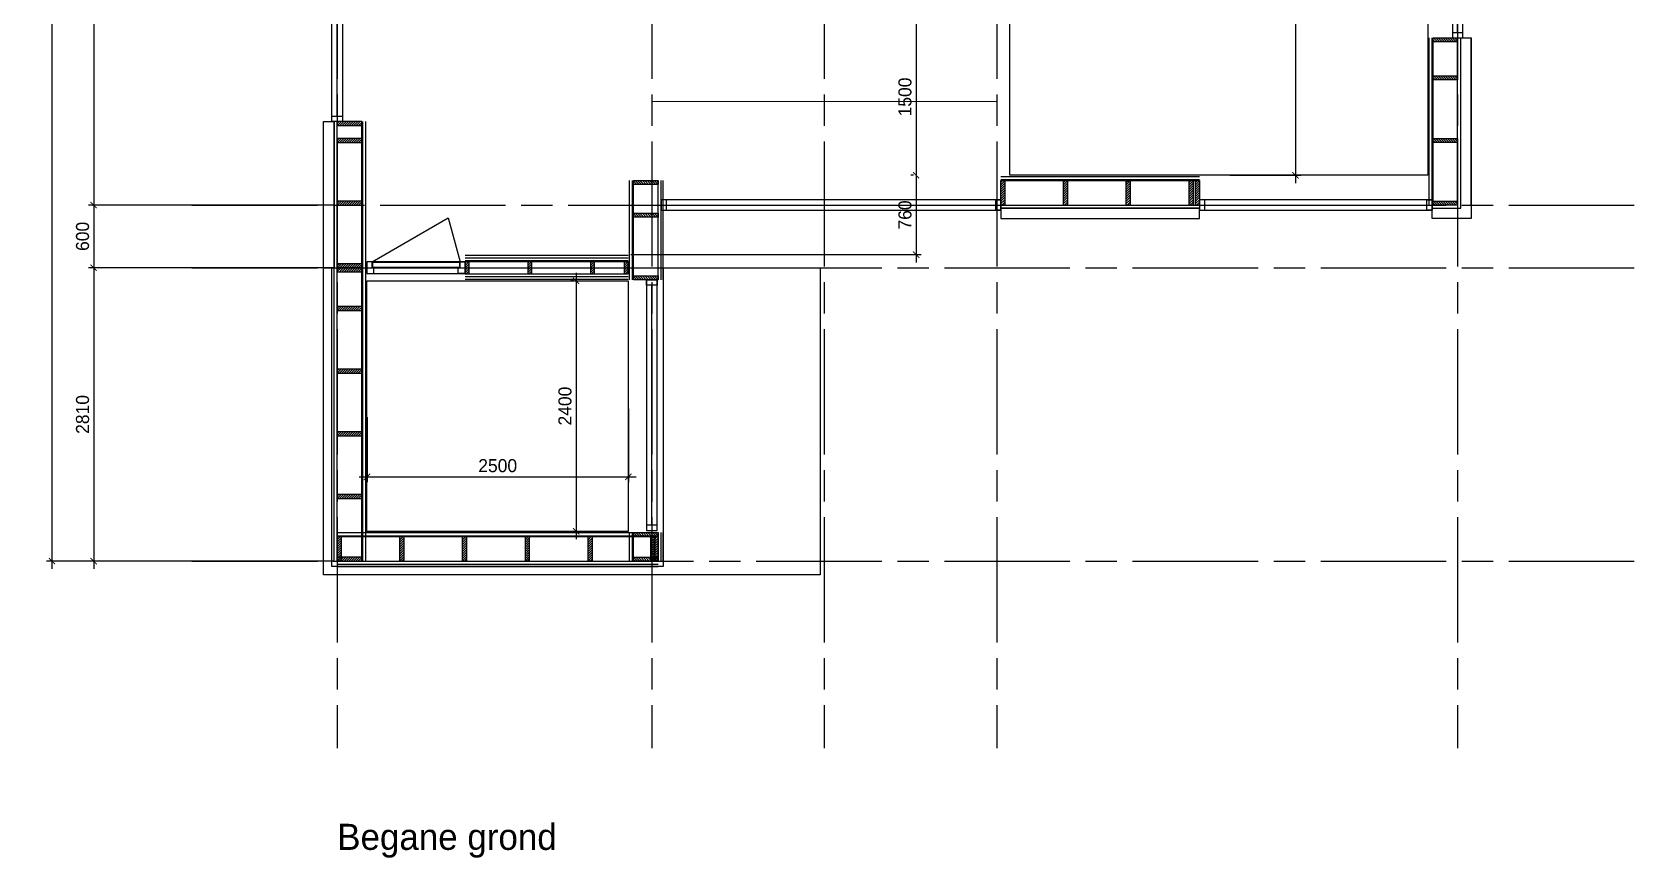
# Model space of a CAD drawing. Header units: millimetres. Extents: x -109306 to 269542, y -22401 to 197206.
# Drawn here: x 59622 to 75050, y 2999 to 10904 of the extents above; entities that cross this region are included whole.
import ezdxf

# ---------------------------------------------------------------- set-up
doc = ezdxf.new("R2010")
doc.units = ezdxf.units.MM
doc.linetypes.add('CENTER', pattern=[36, 24, -3, 6, -3])
doc.linetypes.add('DASHDOT', pattern=[18.5, 12, -3, 0.5, -3])
for name, color, linetype in [('18', 1, 'Continuous'), ('25', 2, 'Continuous'), ('DIMENSION', 1, 'Continuous'), ('STRAMIEN', 11, 'CENTER'), ('T50', 4, 'Continuous')]:
    doc.layers.add(name, color=color, linetype=linetype)
doc.styles.get("Standard").update_dxf_attribs({"font": ''})
doc.styles.get('Standard').set_extended_font_data('Century Gothic')
doc.dimstyles.new('1-50', dxfattribs={"dimscale": 50, "dimtxt": 2.5, "dimasz": 1.2, "dimexe": 1, "dimexo": 0, "dimgap": 0.8, "dimtad": 1, "dimdec": 0, "dimzin": 12, "dimdsep": 46, "dimtxsty": 'Standard', "dimblk1": 'ARCHTICK', "dimblk2": 'ARCHTICK', "dimsah": 1, "dimcen": 0.09, "dimdle": 1.5, "dimclrd": 256, "dimclre": 254, "dimclrt": 2, "dimadec": 0, "dimazin": 0, "dimtfac": 1, "dimtdec": 0, "dimtix": 1, "dimtofl": 0, "dimtmove": 2, "dimatfit": 3, "dimldrblk": 'ARCHTICK', "dimfxl": 1, "dimtolj": 1, "dimtzin": 0, "dimarcsym": 0})
pattern_1 = [(45, (700, -235), (-11.2253, 11.2253), [])]
pattern_2 = [(45, (600, 0), (-11.2253, 11.2253), [])]
pattern_3 = [(45, (0, -235), (-11.2253, 11.2253), [])]
pattern_4 = [(45, (600, -235), (-11.2253, 11.2253), [])]
pattern_5 = [(45, (1200, -235), (-11.2253, 11.2253), [])]
pattern_6 = [(45, (1800, -235), (-11.2253, 11.2253), [])]
pattern_7 = [(45, (2400, -235), (-11.2253, 11.2253), [])]

# ---------------------------------------------------------------- blocks, each defined once
blk = doc.blocks.new('*U579')
at = {"layer": '18'}
h = blk.add_hatch(dxfattribs=at)
h.set_pattern_fill('ANSI31', color=1, scale=5)
h.set_pattern_definition([(45, (100, -235), (-11.2253, 11.2253), [])])
h.paths.add_polyline_path([(-362, -235), (-400, -235), (-400, 0), (-362, 0)])
h = blk.add_hatch(dxfattribs=at)
h.set_pattern_fill('ANSI31', color=1, scale=5)
h.set_pattern_definition(pattern_1)
h.paths.add_polyline_path([(238, -235), (200, -235), (200, 0), (238, 0)])
h = blk.add_hatch(dxfattribs=at)
h.set_pattern_fill('ANSI31', color=1, scale=5)
h.set_pattern_definition(pattern_1)
h.paths.add_polyline_path([(238, -235), (200, -235), (200, 0), (238, 0)])
h = blk.add_hatch(dxfattribs=at)
h.set_pattern_fill('ANSI31', color=1, scale=5)
h.set_pattern_definition([(45, (1300, -235), (-11.2253, 11.2253), [])])
h.paths.add_polyline_path([(838, -235), (800, -235), (800, 0), (838, 0)])
h = blk.add_hatch(dxfattribs=at)
h.set_pattern_fill('ANSI31', color=1, scale=5)
h.set_pattern_definition([(45, (1300, -235), (-11.2253, 11.2253), [])])
h.paths.add_polyline_path([(838, -235), (800, -235), (800, 0), (838, 0)])
h = blk.add_hatch(dxfattribs=at)
h.set_pattern_fill('ANSI31', color=1, scale=5)
h.set_pattern_definition([(45, (1900, -235), (-11.2253, 11.2253), [])])
h.paths.add_polyline_path([(1438, -235), (1400, -235), (1400, 0), (1438, 0)])
h = blk.add_hatch(dxfattribs=at)
h.set_pattern_fill('ANSI31', color=1, scale=5)
h.set_pattern_definition([(45, (1962, -235), (-11.2253, 11.2253), [])])
h.paths.add_polyline_path([(1500, -235), (1462, -235), (1462, 0), (1500, 0)])
at = {"layer": '25'}
for points in [[(-400, 39), (1500, 39)], [(-400, 9), (1500, 9)], [(-400, 0), (1500, 0)], [(-400, -235), (1500, -235)], [(-400, -265), (1500, -265)], [(-400, -365), (1500, -365)]]:
    blk.add_lwpolyline(points, dxfattribs=at)
for points in [[(-362, -235), (-400, -235), (-400, 0), (-362, 0)], [(238, -235), (200, -235), (200, 0), (238, 0)], [(238, -235), (200, -235), (200, 0), (238, 0)], [(838, -235), (800, -235), (800, 0), (838, 0)], [(838, -235), (800, -235), (800, 0), (838, 0)], [(1438, -235), (1400, -235), (1400, 0), (1438, 0)], [(1500, -235), (1462, -235), (1462, 0), (1500, 0)]]:
    blk.add_lwpolyline(points, close=True, dxfattribs=at)
blk = doc.blocks.new('*U556')
at = {"layer": '18'}
h = blk.add_hatch(dxfattribs=at)
h.set_pattern_fill('ANSI31', color=1, scale=5)
h.paths.add_polyline_path([(-462, 60), (-500, 60), (-500, -60), (-462, -60)])
h = blk.add_hatch(dxfattribs=at)
h.set_pattern_fill('ANSI31', color=1, scale=5)
h.set_pattern_definition(pattern_2)
h.paths.add_polyline_path([(138, 60), (100, 60), (100, -60), (138, -60)])
h = blk.add_hatch(dxfattribs=at)
h.set_pattern_fill('ANSI31', color=1, scale=5)
h.set_pattern_definition(pattern_2)
h.paths.add_polyline_path([(138, 60), (100, 60), (100, -60), (138, -60)])
h = blk.add_hatch(dxfattribs=at)
h.set_pattern_fill('ANSI31', color=1, scale=5)
h.set_pattern_definition([(45, (1200, 0), (-11.2253, 11.2253), [])])
h.paths.add_polyline_path([(738, 60), (700, 60), (700, -60), (738, -60)])
h = blk.add_hatch(dxfattribs=at)
h.set_pattern_fill('ANSI31', color=1, scale=5)
h.set_pattern_definition([(45, (1522, 0), (-11.2253, 11.2253), [])])
h.paths.add_polyline_path([(1060, 60), (1022, 60), (1022, -60), (1060, -60)])
at = {"layer": '25'}
for points in [[(-500, 119), (1060, 119)], [(-500, 94), (1060, 94)], [(-500, 69), (1060, 69)], [(-500, 60), (1060, 60)], [(-500, -60), (1060, -60)], [(-500, -85), (1060, -85)], [(-500, -110), (1060, -110)]]:
    blk.add_lwpolyline(points, dxfattribs=at)
for points in [[(-462, 60), (-500, 60), (-500, -60), (-462, -60)], [(138, 60), (100, 60), (100, -60), (138, -60)], [(138, 60), (100, 60), (100, -60), (138, -60)], [(738, 60), (700, 60), (700, -60), (738, -60)], [(1060, 60), (1022, 60), (1022, -60), (1060, -60)]]:
    blk.add_lwpolyline(points, close=True, dxfattribs=at)
at = {"layer": 'DIMENSION', "linetype": 'DASHDOT', "ltscale": 10}
blk.add_lwpolyline([(-500, 0), (1060, 0)], dxfattribs=at)
blk = doc.blocks.new('*U578')
at = {"layer": '18'}
h = blk.add_hatch(dxfattribs=at)
h.set_pattern_fill('ANSI31', color=1, scale=5)
h.set_pattern_definition(pattern_3)
h.paths.add_polyline_path([(-462, -235), (-500, -235), (-500, 0), (-462, 0)])
h = blk.add_hatch(dxfattribs=at)
h.set_pattern_fill('ANSI31', color=1, scale=5)
h.set_pattern_definition(pattern_4)
h.paths.add_polyline_path([(138, -235), (100, -235), (100, 0), (138, 0)])
h = blk.add_hatch(dxfattribs=at)
h.set_pattern_fill('ANSI31', color=1, scale=5)
h.set_pattern_definition([(45, (600, -235), (-11.2253, 11.2253), [])])
h.paths.add_polyline_path([(138, -235), (100, -235), (100, 0), (138, 0)])
h = blk.add_hatch(dxfattribs=at)
h.set_pattern_fill('ANSI31', color=1, scale=5)
h.set_pattern_definition(pattern_5)
h.paths.add_polyline_path([(738, -235), (700, -235), (700, 0), (738, 0)])
h = blk.add_hatch(dxfattribs=at)
h.set_pattern_fill('ANSI31', color=1, scale=5)
h.set_pattern_definition(pattern_5)
h.paths.add_polyline_path([(738, -235), (700, -235), (700, 0), (738, 0)])
h = blk.add_hatch(dxfattribs=at)
h.set_pattern_fill('ANSI31', color=1, scale=5)
h.set_pattern_definition(pattern_6)
h.paths.add_polyline_path([(1338, -235), (1300, -235), (1300, 0), (1338, 0)])
h = blk.add_hatch(dxfattribs=at)
h.set_pattern_fill('ANSI31', color=1, scale=5)
h.set_pattern_definition(pattern_6)
h.paths.add_polyline_path([(1338, -235), (1300, -235), (1300, 0), (1338, 0)])
h = blk.add_hatch(dxfattribs=at)
h.set_pattern_fill('ANSI31', color=1, scale=5)
h.set_pattern_definition(pattern_7)
h.paths.add_polyline_path([(1938, -235), (1900, -235), (1900, 0), (1938, 0)])
h = blk.add_hatch(dxfattribs=at)
h.set_pattern_fill('ANSI31', color=1, scale=5)
h.set_pattern_definition(pattern_7)
h.paths.add_polyline_path([(1938, -235), (1900, -235), (1900, 0), (1938, 0)])
h = blk.add_hatch(dxfattribs=at)
h.set_pattern_fill('ANSI31', color=1, scale=5)
h.set_pattern_definition([(45, (3000, -235), (-11.2253, 11.2253), [])])
h.paths.add_polyline_path([(2538, -235), (2500, -235), (2500, 0), (2538, 0)])
h = blk.add_hatch(dxfattribs=at)
h.set_pattern_fill('ANSI31', color=1, scale=5)
h.set_pattern_definition([(45, (3032, -235), (-11.2253, 11.2253), [])])
h.paths.add_polyline_path([(2570, -235), (2532, -235), (2532, 0), (2570, 0)])
at = {"layer": '25'}
for points in [[(-500, 39), (2570, 39)], [(-500, 9), (2570, 9)], [(-500, 0), (2570, 0)], [(-500, -235), (2570, -235)], [(-500, -265), (2570, -265)], [(-500, -285), (2570, -285)]]:
    blk.add_lwpolyline(points, dxfattribs=at)
for points in [[(-462, -235), (-500, -235), (-500, 0), (-462, 0)], [(138, -235), (100, -235), (100, 0), (138, 0)], [(138, -235), (100, -235), (100, 0), (138, 0)], [(738, -235), (700, -235), (700, 0), (738, 0)], [(738, -235), (700, -235), (700, 0), (738, 0)], [(1338, -235), (1300, -235), (1300, 0), (1338, 0)], [(1338, -235), (1300, -235), (1300, 0), (1338, 0)], [(1938, -235), (1900, -235), (1900, 0), (1938, 0)], [(1938, -235), (1900, -235), (1900, 0), (1938, 0)], [(2538, -235), (2500, -235), (2500, 0), (2538, 0)], [(2570, -235), (2532, -235), (2532, 0), (2570, 0)]]:
    blk.add_lwpolyline(points, close=True, dxfattribs=at)
blk = doc.blocks.new('*U583')
at = {"layer": '18'}
h = blk.add_hatch(dxfattribs=at)
h.set_pattern_fill('ANSI31', color=1, scale=5)
h.set_pattern_definition(pattern_3)
h.paths.add_polyline_path([(-462, -235), (-500, -235), (-500, 0), (-462, 0)])
h = blk.add_hatch(dxfattribs=at)
h.set_pattern_fill('ANSI31', color=1, scale=5)
h.set_pattern_definition(pattern_4)
h.paths.add_polyline_path([(138, -235), (100, -235), (100, 0), (138, 0)])
h = blk.add_hatch(dxfattribs=at)
h.set_pattern_fill('ANSI31', color=1, scale=5)
h.set_pattern_definition(pattern_4)
h.paths.add_polyline_path([(138, -235), (100, -235), (100, 0), (138, 0)])
h = blk.add_hatch(dxfattribs=at)
h.set_pattern_fill('ANSI31', color=1, scale=5)
h.set_pattern_definition(pattern_5)
h.paths.add_polyline_path([(738, -235), (700, -235), (700, 0), (738, 0)])
h = blk.add_hatch(dxfattribs=at)
h.set_pattern_fill('ANSI31', color=1, scale=5)
h.set_pattern_definition(pattern_5)
h.paths.add_polyline_path([(738, -235), (700, -235), (700, 0), (738, 0)])
h = blk.add_hatch(dxfattribs=at)
h.set_pattern_fill('ANSI31', color=1, scale=5)
h.set_pattern_definition(pattern_6)
h.paths.add_polyline_path([(1338, -235), (1300, -235), (1300, 0), (1338, 0)])
h = blk.add_hatch(dxfattribs=at)
h.set_pattern_fill('ANSI31', color=1, scale=5)
h.set_pattern_definition(pattern_6)
h.paths.add_polyline_path([(1338, -235), (1300, -235), (1300, 0), (1338, 0)])
h = blk.add_hatch(dxfattribs=at)
h.set_pattern_fill('ANSI31', color=1, scale=5)
h.set_pattern_definition(pattern_7)
h.paths.add_polyline_path([(1938, -235), (1900, -235), (1900, 0), (1938, 0)])
h = blk.add_hatch(dxfattribs=at)
h.set_pattern_fill('ANSI31', color=1, scale=5)
h.set_pattern_definition([(45, (2772, -235), (-11.2253, 11.2253), [])])
h.paths.add_polyline_path([(2310, -235), (2272, -235), (2272, 0), (2310, 0)])
at = {"layer": '25'}
for points in [[(-500, 39), (2310, 39)], [(-500, 9), (2310, 9)], [(-500, 0), (2310, 0)], [(-500, -235), (2310, -235)], [(-500, -265), (2310, -265)], [(-500, -285), (2310, -285)]]:
    blk.add_lwpolyline(points, dxfattribs=at)
for points in [[(-462, -235), (-500, -235), (-500, 0), (-462, 0)], [(138, -235), (100, -235), (100, 0), (138, 0)], [(138, -235), (100, -235), (100, 0), (138, 0)], [(738, -235), (700, -235), (700, 0), (738, 0)], [(738, -235), (700, -235), (700, 0), (738, 0)], [(1338, -235), (1300, -235), (1300, 0), (1338, 0)], [(1338, -235), (1300, -235), (1300, 0), (1338, 0)], [(1938, -235), (1900, -235), (1900, 0), (1938, 0)], [(2310, -235), (2272, -235), (2272, 0), (2310, 0)]]:
    blk.add_lwpolyline(points, close=True, dxfattribs=at)
blk = doc.blocks.new('_ARCHTICK')
at = {"color": 0, "linetype": 'ByBlock', "const_width": 0.15}
blk.add_lwpolyline([(-0.5, -0.5), (0.5, 0.5)], dxfattribs=at)
blk = doc.blocks.new('*D615')
at = {"layer": 'Defpoints', "color": 0, "transparency": 16777216}
for p in [(3010, 14020), (0, 11020), (3010, 11020)]:
    blk.add_point(p, dxfattribs=at)
at = {"layer": 'DIMENSION', "color": 254, "lineweight": -2, "transparency": 16777216}
for p, q in [((0, 11045), (0, 14070)), ((3010, 11045), (3010, 14070))]:
    blk.add_line(p, q, dxfattribs=at)
at = {"layer": 'DIMENSION', "lineweight": -2, "transparency": 16777216}
blk.add_line((-75, 14020), (3085, 14020), dxfattribs=at)
at = {"layer": 'DIMENSION', "lineweight": -2, "transparency": 16777216, "xscale": 59.99999999999995, "yscale": 59.99999999999995, "zscale": 59.99999999999995, "rotation": 180}
blk.add_blockref('_ARCHTICK', (0, 14020), dxfattribs=at)
at = {"layer": 'DIMENSION', "lineweight": -2, "transparency": 16777216, "xscale": 59.99999999999995, "yscale": 59.99999999999995, "zscale": 59.99999999999995}
blk.add_blockref('_ARCHTICK', (3010, 14020), dxfattribs=at)
at = {"layer": 'DIMENSION', "color": 2, "transparency": 16777216, "insert": (1505, 14126), "char_height": 125, "attachment_point": 5}
blk.add_mtext('\\A1;3010', dxfattribs=at)
blk = doc.blocks.new('*D616')
at = {"layer": 'Defpoints', "color": 0, "transparency": 16777216}
for p in [(6310, 14020), (3010, 11020), (6310, 11020)]:
    blk.add_point(p, dxfattribs=at)
at = {"layer": 'DIMENSION', "color": 254, "lineweight": -2, "transparency": 16777216}
for p, q in [((3010, 11045), (3010, 14070)), ((6310, 11045), (6310, 14070))]:
    blk.add_line(p, q, dxfattribs=at)
at = {"layer": 'DIMENSION', "lineweight": -2, "transparency": 16777216}
blk.add_line((2935, 14020), (6385, 14020), dxfattribs=at)
at = {"layer": 'DIMENSION', "lineweight": -2, "transparency": 16777216, "xscale": 59.99999999999995, "yscale": 59.99999999999995, "zscale": 59.99999999999995, "rotation": 180}
blk.add_blockref('_ARCHTICK', (3010, 14020), dxfattribs=at)
at = {"layer": 'DIMENSION', "lineweight": -2, "transparency": 16777216, "xscale": 59.99999999999995, "yscale": 59.99999999999995, "zscale": 59.99999999999995}
blk.add_blockref('_ARCHTICK', (6310, 14020), dxfattribs=at)
at = {"layer": 'DIMENSION', "color": 2, "transparency": 16777216, "insert": (4660, 14126), "char_height": 125, "attachment_point": 5}
blk.add_mtext('\\A1;3300', dxfattribs=at)
blk = doc.blocks.new('*D617')
at = {"layer": 'Defpoints', "color": 0, "transparency": 16777216}
for p in [(10720, 14020), (6310, 11020), (10720, 11020)]:
    blk.add_point(p, dxfattribs=at)
at = {"layer": 'DIMENSION', "color": 254, "lineweight": -2, "transparency": 16777216}
for p, q in [((6310, 11045), (6310, 14070)), ((10720, 11045), (10720, 14070))]:
    blk.add_line(p, q, dxfattribs=at)
at = {"layer": 'DIMENSION', "lineweight": -2, "transparency": 16777216}
blk.add_line((6235, 14020), (10795, 14020), dxfattribs=at)
at = {"layer": 'DIMENSION', "lineweight": -2, "transparency": 16777216, "xscale": 59.99999999999995, "yscale": 59.99999999999995, "zscale": 59.99999999999995, "rotation": 180}
blk.add_blockref('_ARCHTICK', (6310, 14020), dxfattribs=at)
at = {"layer": 'DIMENSION', "lineweight": -2, "transparency": 16777216, "xscale": 59.99999999999995, "yscale": 59.99999999999995, "zscale": 59.99999999999995}
blk.add_blockref('_ARCHTICK', (10720, 14020), dxfattribs=at)
at = {"layer": 'DIMENSION', "color": 2, "transparency": 16777216, "insert": (8515, 14126), "char_height": 125, "attachment_point": 5}
blk.add_mtext('\\A1;4410', dxfattribs=at)
blk = doc.blocks.new('*D618')
at = {"layer": 'Defpoints', "color": 0, "transparency": 16777216}
for p in [(0, 11020), (-2330, 9820), (0, 9820)]:
    blk.add_point(p, dxfattribs=at)
at = {"layer": 'DIMENSION', "color": 254, "lineweight": -2, "transparency": 16777216}
for p, q in [((-25, 11020), (-2380, 11020)), ((-25, 9820), (-2380, 9820))]:
    blk.add_line(p, q, dxfattribs=at)
at = {"layer": 'DIMENSION', "lineweight": -2, "transparency": 16777216}
blk.add_line((-2330, 11095), (-2330, 9745), dxfattribs=at)
at = {"layer": 'DIMENSION', "lineweight": -2, "transparency": 16777216, "xscale": 59.99999999999995, "yscale": 59.99999999999995, "zscale": 59.99999999999995}
for p, rotation in [((-2330, 11020), 90), ((-2330, 9820), 270)]:
    blk.add_blockref('_ARCHTICK', p, dxfattribs=dict(at, rotation=rotation))
at = {"layer": 'DIMENSION', "color": 2, "transparency": 16777216, "insert": (-2436, 10420), "char_height": 125, "attachment_point": 5, "rotation": 90}
blk.add_mtext('\\A1;1200', dxfattribs=at)
blk = doc.blocks.new('*D619')
at = {"layer": 'Defpoints', "color": 0, "transparency": 16777216}
for p in [(0, 9820), (-2330, 3410), (0, 3410)]:
    blk.add_point(p, dxfattribs=at)
at = {"layer": 'DIMENSION', "lineweight": -2, "transparency": 16777216}
blk.add_line((-2330, 9895), (-2330, 3335), dxfattribs=at)
at = {"layer": 'DIMENSION', "color": 254, "lineweight": -2, "transparency": 16777216}
for p, q in [((-25, 9820), (-2380, 9820)), ((-25, 3410), (-2380, 3410))]:
    blk.add_line(p, q, dxfattribs=at)
at = {"layer": 'DIMENSION', "lineweight": -2, "transparency": 16777216, "xscale": 59.99999999999995, "yscale": 59.99999999999995, "zscale": 59.99999999999995}
for p, rotation in [((-2330, 9820), 90), ((-2330, 3410), 270)]:
    blk.add_blockref('_ARCHTICK', p, dxfattribs=dict(at, rotation=rotation))
at = {"layer": 'DIMENSION', "color": 2, "transparency": 16777216, "insert": (-2436, 6615), "char_height": 125, "attachment_point": 5, "rotation": 90}
blk.add_mtext('\\A1;6410', dxfattribs=at)
blk = doc.blocks.new('*D620')
at = {"layer": 'Defpoints', "color": 0, "transparency": 16777216}
for p in [(0, 3410), (-2330, 2810), (0, 2810)]:
    blk.add_point(p, dxfattribs=at)
at = {"layer": 'DIMENSION', "color": 254, "lineweight": -2, "transparency": 16777216}
for p, q in [((-25, 3410), (-2380, 3410)), ((-25, 2810), (-2380, 2810))]:
    blk.add_line(p, q, dxfattribs=at)
at = {"layer": 'DIMENSION', "lineweight": -2, "transparency": 16777216}
blk.add_line((-2330, 3485), (-2330, 2735), dxfattribs=at)
at = {"layer": 'DIMENSION', "lineweight": -2, "transparency": 16777216, "xscale": 59.99999999999995, "yscale": 59.99999999999995, "zscale": 59.99999999999995}
for p, rotation in [((-2330, 3410), 90), ((-2330, 2810), 270)]:
    blk.add_blockref('_ARCHTICK', p, dxfattribs=dict(at, rotation=rotation))
at = {"layer": 'DIMENSION', "color": 2, "transparency": 16777216, "insert": (-2436, 3110), "char_height": 125, "attachment_point": 5, "rotation": 90}
blk.add_mtext('\\A1;600', dxfattribs=at)
blk = doc.blocks.new('*D621')
at = {"layer": 'Defpoints', "color": 0, "transparency": 16777216}
for p in [(0, 2810), (-2330, 0), (0, 0)]:
    blk.add_point(p, dxfattribs=at)
at = {"layer": 'DIMENSION', "color": 254, "lineweight": -2, "transparency": 16777216}
for p, q in [((-25, 2810), (-2380, 2810)), ((-25, 0), (-2380, 0))]:
    blk.add_line(p, q, dxfattribs=at)
at = {"layer": 'DIMENSION', "lineweight": -2, "transparency": 16777216}
blk.add_line((-2330, 2885), (-2330, -75), dxfattribs=at)
at = {"layer": 'DIMENSION', "lineweight": -2, "transparency": 16777216, "xscale": 59.99999999999995, "yscale": 59.99999999999995, "zscale": 59.99999999999995}
for p, rotation in [((-2330, 2810), 90), ((-2330, 0), 270)]:
    blk.add_blockref('_ARCHTICK', p, dxfattribs=dict(at, rotation=rotation))
at = {"layer": 'DIMENSION', "color": 2, "transparency": 16777216, "insert": (-2436, 1405), "char_height": 125, "attachment_point": 5, "rotation": 90}
blk.add_mtext('\\A1;2810', dxfattribs=at)
blk = doc.blocks.new('*D622')
at = {"layer": 'Defpoints', "color": 0, "transparency": 16777216}
for p in [(10720, 14420), (0, 11020), (10720, 11020)]:
    blk.add_point(p, dxfattribs=at)
at = {"layer": 'DIMENSION', "lineweight": -2, "transparency": 16777216}
blk.add_line((-75, 14420), (10795, 14420), dxfattribs=at)
at = {"layer": 'DIMENSION', "color": 254, "lineweight": -2, "transparency": 16777216}
for p, q in [((0, 11045), (0, 14470)), ((10720, 11045), (10720, 14470))]:
    blk.add_line(p, q, dxfattribs=at)
at = {"layer": 'DIMENSION', "lineweight": -2, "transparency": 16777216, "xscale": 59.99999999999995, "yscale": 59.99999999999995, "zscale": 59.99999999999995, "rotation": 180}
blk.add_blockref('_ARCHTICK', (0, 14420), dxfattribs=at)
at = {"layer": 'DIMENSION', "lineweight": -2, "transparency": 16777216, "xscale": 59.99999999999995, "yscale": 59.99999999999995, "zscale": 59.99999999999995}
blk.add_blockref('_ARCHTICK', (10720, 14420), dxfattribs=at)
at = {"layer": 'DIMENSION', "color": 2, "transparency": 16777216, "insert": (5360, 14526), "char_height": 125, "attachment_point": 5}
blk.add_mtext('\\A1;10720', dxfattribs=at)
blk = doc.blocks.new('*D623')
at = {"layer": 'Defpoints', "color": 0, "transparency": 16777216}
for p in [(0, 11020), (-2730, 0), (0, 0)]:
    blk.add_point(p, dxfattribs=at)
at = {"layer": 'DIMENSION', "color": 254, "lineweight": -2, "transparency": 16777216}
for p, q in [((-25, 11020), (-2780, 11020)), ((-25, 0), (-2780, 0))]:
    blk.add_line(p, q, dxfattribs=at)
at = {"layer": 'DIMENSION', "lineweight": -2, "transparency": 16777216}
blk.add_line((-2730, 11095), (-2730, -75), dxfattribs=at)
at = {"layer": 'DIMENSION', "lineweight": -2, "transparency": 16777216, "xscale": 59.99999999999995, "yscale": 59.99999999999995, "zscale": 59.99999999999995}
for p, rotation in [((-2730, 11020), 90), ((-2730, 0), 270)]:
    blk.add_blockref('_ARCHTICK', p, dxfattribs=dict(at, rotation=rotation))
at = {"layer": 'DIMENSION', "color": 2, "transparency": 16777216, "insert": (-2836, 5510), "char_height": 125, "attachment_point": 5, "rotation": 90}
blk.add_mtext('\\A1;11020', dxfattribs=at)
blk = doc.blocks.new('*D485')
at = {"layer": 'Defpoints', "color": 0, "transparency": 16777216}
for p in [(71055, 15374), (71055, 9534), (71709, 9534)]:
    blk.add_point(p, dxfattribs=at)
at = {"layer": 'DIMENSION', "lineweight": -2, "transparency": 16777216}
blk.add_line((71709, 15449), (71709, 9459), dxfattribs=at)
at = {"layer": 'DIMENSION', "color": 254, "lineweight": -2, "transparency": 16777216}
for p, q in [((71080, 15374), (71759, 15374)), ((71080, 9534), (71759, 9534))]:
    blk.add_line(p, q, dxfattribs=at)
at = {"layer": 'DIMENSION', "lineweight": -2, "transparency": 16777216, "xscale": 59.99999999999995, "yscale": 59.99999999999995, "zscale": 59.99999999999995}
for p, rotation in [((71709, 15374), 90), ((71709, 9534), 270)]:
    blk.add_blockref('_ARCHTICK', p, dxfattribs=dict(at, rotation=rotation))
at = {"layer": 'DIMENSION', "color": 2, "transparency": 16777216, "insert": (71603, 12454), "char_height": 125, "attachment_point": 5, "rotation": 90}
blk.add_mtext('\\A1;5840', dxfattribs=at)
blk = doc.blocks.new('*D486')
at = {"layer": 'Defpoints', "color": 0, "transparency": 16777216}
for p in [(68078, 11034), (68078, 9534), (68078, 9534)]:
    blk.add_point(p, dxfattribs=at)
at = {"layer": 'DIMENSION', "lineweight": -2, "transparency": 16777216}
blk.add_line((68078, 11109), (68078, 9459), dxfattribs=at)
at = {"layer": 'DIMENSION', "color": 254, "lineweight": -2, "transparency": 16777216}
for p, q in [((68053, 11034), (68028, 11034)), ((68053, 9534), (68028, 9534))]:
    blk.add_line(p, q, dxfattribs=at)
at = {"layer": 'DIMENSION', "lineweight": -2, "transparency": 16777216, "xscale": 59.99999999999995, "yscale": 59.99999999999995, "zscale": 59.99999999999995}
for p, rotation in [((68078, 11034), 90), ((68078, 9534), 270)]:
    blk.add_blockref('_ARCHTICK', p, dxfattribs=dict(at, rotation=rotation))
at = {"layer": 'DIMENSION', "color": 2, "transparency": 16777216, "insert": (67972, 10284), "char_height": 125, "attachment_point": 5, "rotation": 90}
blk.add_mtext('\\A1;1500', dxfattribs=at)
blk = doc.blocks.new('*D489')
at = {"layer": 'Defpoints', "color": 0, "transparency": 16777216}
for p in [(68078, 9534), (65325, 8774), (68078, 8774)]:
    blk.add_point(p, dxfattribs=at)
at = {"layer": 'DIMENSION', "lineweight": -2, "transparency": 16777216}
blk.add_line((68078, 9609), (68078, 8699), dxfattribs=at)
at = {"layer": 'DIMENSION', "color": 254, "lineweight": -2, "transparency": 16777216}
for p, q in [((68053, 9534), (68028, 9534)), ((65350, 8774), (68128, 8774))]:
    blk.add_line(p, q, dxfattribs=at)
at = {"layer": 'DIMENSION', "lineweight": -2, "transparency": 16777216, "xscale": 59.99999999999995, "yscale": 59.99999999999995, "zscale": 59.99999999999995}
for p, rotation in [((68078, 9534), 90), ((68078, 8774), 270)]:
    blk.add_blockref('_ARCHTICK', p, dxfattribs=dict(at, rotation=rotation))
at = {"layer": 'DIMENSION', "color": 2, "transparency": 16777216, "insert": (67972, 9154), "char_height": 125, "attachment_point": 5, "rotation": 90}
blk.add_mtext('\\A1;760', dxfattribs=at)
blk = doc.blocks.new('*D490')
at = {"layer": 'Defpoints', "color": 0, "transparency": 16777216}
for p in [(64825, 8524), (64825, 6124), (64825, 6124)]:
    blk.add_point(p, dxfattribs=at)
at = {"layer": 'DIMENSION', "color": 254, "lineweight": -2, "transparency": 16777216}
for p, q in [((64800, 8524), (64775, 8524)), ((64800, 6124), (64775, 6124))]:
    blk.add_line(p, q, dxfattribs=at)
at = {"layer": 'DIMENSION', "lineweight": -2, "transparency": 16777216}
blk.add_line((64825, 8599), (64825, 6049), dxfattribs=at)
at = {"layer": 'DIMENSION', "lineweight": -2, "transparency": 16777216, "xscale": 59.99999999999995, "yscale": 59.99999999999995, "zscale": 59.99999999999995}
for p, rotation in [((64825, 8524), 90), ((64825, 6124), 270)]:
    blk.add_blockref('_ARCHTICK', p, dxfattribs=dict(at, rotation=rotation))
at = {"layer": 'DIMENSION', "color": 2, "transparency": 16777216, "insert": (64719, 7324), "char_height": 125, "attachment_point": 5, "rotation": 90}
blk.add_mtext('\\A1;2400', dxfattribs=at)
blk = doc.blocks.new('*D491')
at = {"layer": 'Defpoints', "color": 0, "transparency": 16777216}
for p in [(65325, 7324), (62825, 7244), (65325, 6647)]:
    blk.add_point(p, dxfattribs=at)
at = {"layer": 'DIMENSION', "color": 254, "lineweight": -2, "transparency": 16777216}
for p, q in [((65325, 7299), (65325, 6597)), ((62825, 7219), (62825, 6597))]:
    blk.add_line(p, q, dxfattribs=at)
at = {"layer": 'DIMENSION', "lineweight": -2, "transparency": 16777216}
blk.add_line((62750, 6647), (65400, 6647), dxfattribs=at)
at = {"layer": 'DIMENSION', "lineweight": -2, "transparency": 16777216, "xscale": 59.99999999999995, "yscale": 59.99999999999995, "zscale": 59.99999999999995, "rotation": 180}
blk.add_blockref('_ARCHTICK', (62825, 6647), dxfattribs=at)
at = {"layer": 'DIMENSION', "lineweight": -2, "transparency": 16777216, "xscale": 59.99999999999995, "yscale": 59.99999999999995, "zscale": 59.99999999999995}
blk.add_blockref('_ARCHTICK', (65325, 6647), dxfattribs=at)
at = {"layer": 'DIMENSION', "color": 2, "transparency": 16777216, "insert": (64075, 6753), "char_height": 125, "attachment_point": 5}
blk.add_mtext('\\A1;2500', dxfattribs=at)
blk = doc.blocks.new('*U553')
at = {"layer": '25'}
for points in [[(-1560, -50), (1690, -50), (1690, 50), (-1560, 50)], [(-1510, 50), (-1560, 50), (-1560, -50), (-1510, -50)], [(1640, 50), (1690, 50), (1690, -50), (1640, -50)]]:
    blk.add_lwpolyline(points, close=True, dxfattribs=at)
blk.add_lwpolyline([(-1510, 0), (1640, 0)], dxfattribs=at)
blk = doc.blocks.new('*U582')
at = {"layer": '18'}
h = blk.add_hatch(dxfattribs=at)
h.set_pattern_fill('ANSI31', color=1, scale=5)
h.set_pattern_definition(pattern_3)
h.paths.add_polyline_path([(-462, -235), (-500, -235), (-500, 0), (-462, 0)])
h = blk.add_hatch(dxfattribs=at)
h.set_pattern_fill('ANSI31', color=1, scale=5)
h.set_pattern_definition(pattern_4)
h.paths.add_polyline_path([(138, -235), (100, -235), (100, 0), (138, 0)])
h = blk.add_hatch(dxfattribs=at)
h.set_pattern_fill('ANSI31', color=1, scale=5)
h.set_pattern_definition([(45, (600, -235), (-11.2253, 11.2253), [])])
h.paths.add_polyline_path([(138, -235), (100, -235), (100, 0), (138, 0)])
h = blk.add_hatch(dxfattribs=at)
h.set_pattern_fill('ANSI31', color=1, scale=5)
h.set_pattern_definition([(45, (1200, -235), (-11.2253, 11.2253), [])])
h.paths.add_polyline_path([(738, -235), (700, -235), (700, 0), (738, 0)])
h = blk.add_hatch(dxfattribs=at)
h.set_pattern_fill('ANSI31', color=1, scale=5)
h.set_pattern_definition([(45, (1562, -235), (-11.2253, 11.2253), [])])
h.paths.add_polyline_path([(1100, -235), (1062, -235), (1062, 0), (1100, 0)])
at = {"layer": '25'}
for points in [[(-500, 39), (1100, 39)], [(-500, 9), (1100, 9)], [(-500, 0), (1100, 0)], [(-500, -235), (1100, -235)], [(-500, -265), (1100, -265)], [(-500, -365), (1100, -365)]]:
    blk.add_lwpolyline(points, dxfattribs=at)
for points in [[(-462, -235), (-500, -235), (-500, 0), (-462, 0)], [(138, -235), (100, -235), (100, 0), (138, 0)], [(138, -235), (100, -235), (100, 0), (138, 0)], [(738, -235), (700, -235), (700, 0), (738, 0)], [(1100, -235), (1062, -235), (1062, 0), (1100, 0)]]:
    blk.add_lwpolyline(points, close=True, dxfattribs=at)
blk = doc.blocks.new('*U554')
at = {"layer": '25'}
for points in [[(-1113, -50), (1113, -50), (1113, 50), (-1113, 50)], [(-1063, 50), (-1113, 50), (-1113, -50), (-1063, -50)], [(1063, 50), (1113, 50), (1113, -50), (1063, -50)]]:
    blk.add_lwpolyline(points, close=True, dxfattribs=at)
blk.add_lwpolyline([(-1063, 0), (1063, 0)], dxfattribs=at)
blk = doc.blocks.new('*U555')
at = {"layer": '25'}
for points in [[(-1205, -50), (1205, -50), (1205, 50), (-1205, 50)], [(-1155, 50), (-1205, 50), (-1205, -50), (-1155, -50)], [(1155, 50), (1205, 50), (1205, -50), (1155, -50)]]:
    blk.add_lwpolyline(points, close=True, dxfattribs=at)
blk.add_lwpolyline([(-1155, 0), (1155, 0)], dxfattribs=at)
blk = doc.blocks.new('*U557')
at = {"layer": '18'}
for points in [[(-307, 477), (-420, 57)], [(420, 57), (-307, 477)]]:
    blk.add_lwpolyline(points, dxfattribs=at)
at = {"layer": '25'}
blk.add_line((403, -2), (-403, -2), dxfattribs=at)
for points in [[(470, -57), (-470, -57), (-470, 57), (470, 57)], [(415, 53), (-415, 53), (-415, 3), (415, 3)]]:
    blk.add_lwpolyline(points, close=True, dxfattribs=at)
for points in [[(-470, 57), (-470, -57), (-403, -57), (-403, -2), (-420, -2), (-420, 57), (-470, 57)], [(470, 57), (470, -57), (403, -57), (403, -2), (420, -2), (420, 57), (470, 57)]]:
    blk.add_lwpolyline(points, dxfattribs=at)
blk = doc.blocks.new('*U585')
at = {"layer": '18'}
h = blk.add_hatch(dxfattribs=at)
h.set_pattern_fill('ANSI31', color=1, scale=5)
h.set_pattern_definition(pattern_3)
h.paths.add_polyline_path([(-462, -235), (-500, -235), (-500, 0), (-462, 0)])
h = blk.add_hatch(dxfattribs=at)
h.set_pattern_fill('ANSI31', color=1, scale=5)
h.set_pattern_definition(pattern_4)
h.paths.add_polyline_path([(138, -235), (100, -235), (100, 0), (138, 0)])
h = blk.add_hatch(dxfattribs=at)
h.set_pattern_fill('ANSI31', color=1, scale=5)
h.set_pattern_definition([(45, (600, -235), (-11.2253, 11.2253), [])])
h.paths.add_polyline_path([(138, -235), (100, -235), (100, 0), (138, 0)])
h = blk.add_hatch(dxfattribs=at)
h.set_pattern_fill('ANSI31', color=1, scale=5)
h.set_pattern_definition([(45, (1200, -235), (-11.2253, 11.2253), [])])
h.paths.add_polyline_path([(738, -235), (700, -235), (700, 0), (738, 0)])
h = blk.add_hatch(dxfattribs=at)
h.set_pattern_fill('ANSI31', color=1, scale=5)
h.set_pattern_definition([(45, (1362, -235), (-11.2253, 11.2253), [])])
h.paths.add_polyline_path([(900, -235), (862, -235), (862, 0), (900, 0)])
at = {"layer": '25'}
for points in [[(-500, 39), (900, 39)], [(-500, 9), (900, 9)], [(-500, 0), (900, 0)], [(-500, -235), (900, -235)], [(-500, -265), (900, -265)], [(-500, -365), (900, -365)]]:
    blk.add_lwpolyline(points, dxfattribs=at)
for points in [[(-462, -235), (-500, -235), (-500, 0), (-462, 0)], [(138, -235), (100, -235), (100, 0), (138, 0)], [(138, -235), (100, -235), (100, 0), (138, 0)], [(738, -235), (700, -235), (700, 0), (738, 0)], [(900, -235), (862, -235), (862, 0), (900, 0)]]:
    blk.add_lwpolyline(points, close=True, dxfattribs=at)
blk = doc.blocks.new('*U586')
at = {"layer": '25'}
for points in [[(-1200, -50), (1200, -50), (1200, 50), (-1200, 50)], [(-1150, 50), (-1200, 50), (-1200, -50), (-1150, -50)], [(1150, 50), (1200, 50), (1200, -50), (1150, -50)]]:
    blk.add_lwpolyline(points, close=True, dxfattribs=at)
blk.add_lwpolyline([(-1150, 0), (1150, 0)], dxfattribs=at)
blk = doc.blocks.new('*U587')
at = {"layer": '18'}
h = blk.add_hatch(dxfattribs=at)
h.set_pattern_fill('ANSI31', color=1, scale=5)
h.set_pattern_definition(pattern_3)
h.paths.add_polyline_path([(-462, -235), (-500, -235), (-500, 0), (-462, 0)])
h = blk.add_hatch(dxfattribs=at)
h.set_pattern_fill('ANSI31', color=1, scale=5)
h.set_pattern_definition(pattern_4)
h.paths.add_polyline_path([(138, -235), (100, -235), (100, 0), (138, 0)])
h = blk.add_hatch(dxfattribs=at)
h.set_pattern_fill('ANSI31', color=1, scale=5)
h.set_pattern_definition([(45, (912.965, -235), (-11.2253, 11.2253), [])])
h.paths.add_polyline_path([(451, -235), (413, -235), (413, 0), (451, 0)])
at = {"layer": '25'}
for points in [[(-500, 39), (451, 39)], [(-500, 9), (451, 9)], [(-500, 0), (451, 0)], [(-500, -235), (451, -235)], [(-500, -265), (451, -265)], [(-500, -285), (451, -285)]]:
    blk.add_lwpolyline(points, dxfattribs=at)
for points in [[(-462, -235), (-500, -235), (-500, 0), (-462, 0)], [(138, -235), (100, -235), (100, 0), (138, 0)], [(451, -235), (413, -235), (413, 0), (451, 0)]]:
    blk.add_lwpolyline(points, close=True, dxfattribs=at)
blk = doc.blocks.new('dakoverstek_platdak')
at = {"layer": '25'}
for points in [[(-130, 2810), (4620, 2810), (4620, -130), (-130, -130)], [(-50, 2810), (3120, 2810), (3120, -50), (-50, -50)]]:
    blk.add_lwpolyline(points, close=True, dxfattribs=at)
blk = doc.blocks.new('stramien_COEN')
at = {"layer": 'STRAMIEN', "ltscale": 50}
for points in [[(0, 13020), (0, -1790)], [(3010, 13020), (3010, -1790)], [(4660, 13020), (4660, -1790)], [(6310, 13020), (6310, -1790)], [(10720, 13020), (10720, -1790)], [(-1390, 11020), (12510, 11020)], [(-1390, 9820), (12510, 9820)], [(-1390, 3410), (12510, 3410)], [(-1390, 2810), (12510, 2810)], [(-1390, 0), (12510, 0)]]:
    blk.add_lwpolyline(points, dxfattribs=at)
at = {"layer": 'DIMENSION'}
for base, p1, p2, picture, middle in [((10720, 14420), (0, 11020), (10720, 11020), '*D622', (5360, 14525.6)), ((3010, 14020), (0, 11020), (3010, 11020), '*D615', (1505, 14125.6)), ((6310, 14020), (3010, 11020), (6310, 11020), '*D616', (4660, 14125.6)), ((10720, 14020), (6310, 11020), (10720, 11020), '*D617', (8515, 14125.6))]:
    dim = blk.add_linear_dim(base=base, p1=p1, p2=p2, dimstyle='1-50', override={"dimexo": 0.5}, dxfattribs=at)
    dim.commit()
    dim.dimension.update_dxf_attribs({"geometry": picture, "text_midpoint": middle})
for base, p1, p2, picture, middle in [((-2730, 0), (0, 11020), (0, 0), '*D623', (-2835.6, 5510)), ((-2330, 9820), (0, 11020), (0, 9820), '*D618', (-2435.6, 10420)), ((-2330, 3410), (0, 9820), (0, 3410), '*D619', (-2435.6, 6615)), ((-2330, 2810), (0, 3410), (0, 2810), '*D620', (-2435.6, 3110)), ((-2330, 0), (0, 2810), (0, 0), '*D621', (-2435.6, 1405))]:
    dim = blk.add_linear_dim(base=base, p1=p1, p2=p2, angle=90, dimstyle='1-50', override={"dimexo": 0.5}, dxfattribs=at)
    dim.commit()
    dim.dimension.update_dxf_attribs({"geometry": picture, "text_midpoint": middle})

msp = doc.modelspace()

# ---------------------------------------------------------------- hatches: boundary and pattern name
at = {"layer": '18'}
h = msp.add_hatch(dxfattribs=at)
h.set_pattern_fill('ANSI31', color=1, scale=5, angle=90)
h.set_pattern_definition([(135, (65609.596, 6575.096), (-11.2253, -11.2253), [])])
h.paths.add_polyline_path([(65609.6, 6113.1), (65609.6, 6075.1), (65374.6, 6075.1), (65374.6, 6113.1)])
h = msp.add_hatch(dxfattribs=at)
h.set_pattern_fill('ANSI31', color=1, scale=5, angle=90)
h.set_pattern_definition([(135, (65609.596, 6339.096), (-11.2253, -11.2253), [])])
h.paths.add_polyline_path([(65609.6, 5877.1), (65609.6, 5839.1), (65374.6, 5839.1), (65374.6, 5877.1)])

# ---------------------------------------------------------------- linework, layer by layer
for points in [[(68974.6, 15374.1), (72974.6, 15374.1), (72974.6, 9534.1), (68974.6, 9534.1)], [(62824.6, 8524.1), (65324.6, 8524.1), (65324.6, 6124.1), (62824.6, 6124.1)]]:
    msp.add_lwpolyline(points, close=True)
at = {"layer": '25'}
for points in [[(73015.6, 9119.1), (73015.6, 9219.1), (73289.6, 9219.1), (73289.6, 10849.1), (73389.6, 10849.1), (73389.6, 9119.1), (73015.6, 9119.1)], [(65335.6, 5839.1), (65335.6, 6113.1)], [(65365.6, 5839.1), (65365.6, 6113.1)], [(65374.6, 5839.1), (65374.6, 6113.1)], [(65609.6, 5839.1), (65609.6, 6113.1)], [(65639.6, 5839.1), (65639.6, 6113.1)], [(65659.6, 5839.1), (65659.6, 6113.1)]]:
    msp.add_lwpolyline(points, dxfattribs=at)
for points in [[(62409.6, 10049.1), (62509.6, 10049.1), (62509.6, 8649.1), (62409.6, 8649.1)], [(68889.6, 9119.1), (70789.6, 9119.1), (70789.6, 9219.1), (68889.6, 9219.1)], [(65609.6, 6113.1), (65609.6, 6075.1), (65374.6, 6075.1), (65374.6, 6113.1)], [(65609.6, 5877.1), (65609.6, 5839.1), (65374.6, 5839.1), (65374.6, 5877.1)]]:
    msp.add_lwpolyline(points, close=True, dxfattribs=at)
at = {"layer": 'DIMENSION'}
msp.add_line((65549.6, 10240.2), (68849.6, 10245.2), dxfattribs=at)

# ---------------------------------------------------------------- block references
for name, p in [('stramien_COEN', (62539.6, 5839.1)), ('*U579', (69289.6, 9484.1)), ('*U553', (67199.6, 9249.1)), ('*U554', (71902.6, 9249.1)), ('*U556', (64264.6, 8649.1)), ('*U578', (63039.6, 6074.1))]:
    msp.add_blockref(name, p)
for name, p, rotation in [('*U555', (73259.6, 12054.1), 90), ('*U582', (73024.6, 9749.1), 90.00000000000007), ('*U587', (65374.6, 9033.1), 90), ('*U586', (65549.6, 7333.1), 90)]:
    msp.add_blockref(name, p, dxfattribs=dict(rotation=rotation))
at = {"xscale": -1, "rotation": 270}
for name, p in [('*U555', (62539.6, 11254.1)), ('*U585', (62774.6, 9149.1)), ('*U583', (62774.6, 6339.1))]:
    msp.add_blockref(name, p, dxfattribs=at)
at = {"xscale": -1}
msp.add_blockref('*U557', (63294.6, 8649.1), dxfattribs=at)
at = {"layer": '25'}
msp.add_blockref('dakoverstek_platdak', (62539.6, 5839.1), dxfattribs=at)

# ---------------------------------------------------------------- texts
at = {"layer": 'T50'}
msp.add_text('Begane grond', height=250, dxfattribs=at).set_placement((62539.6, 3074.1))

# ---------------------------------------------------------------- dimensions: what is measured, and where the dimension line sits
at = {"layer": 'DIMENSION'}
for base, p1, p2, picture, middle in [((71709, 9534.1), (71054.6, 15374.1), (71054.6, 9534.1), '*D485', (71603.3, 12454.1)), ((68077.7, 9534.1), (68077.7, 11034.1), (68077.7, 9534.1), '*D486', (67972, 10284.1)), ((68077.7, 8774.1), (68077.7, 9534.1), (65324.6, 8774.1), '*D489', (67972, 9154.1)), ((64824.6, 6124.1), (64824.6, 8524.1), (64824.6, 6124.1), '*D490', (64719, 7324.1))]:
    dim = msp.add_linear_dim(base=base, p1=p1, p2=p2, angle=90, dimstyle='1-50', override={"dimexo": 0.5}, dxfattribs=at)
    dim.commit()
    dim.dimension.update_dxf_attribs({"geometry": picture, "text_midpoint": middle})
dim = msp.add_linear_dim(base=(65324.6, 6647), p1=(62824.6, 7244.1), p2=(65324.6, 7324.1), dimstyle='1-50', override={"dimexo": 0.5}, dxfattribs=at)
dim.commit()
dim.dimension.update_dxf_attribs({"geometry": '*D491', "text_midpoint": (64074.6, 6752.7)})

doc.saveas('drawing.dxf')
